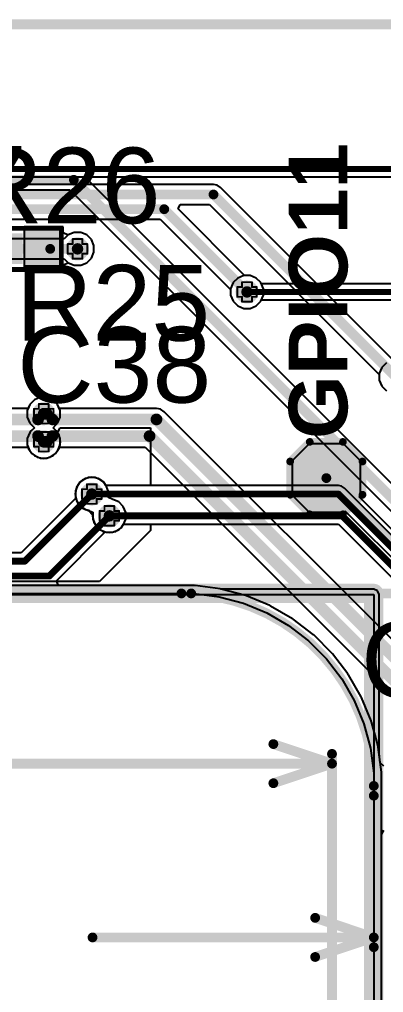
# Model space of a CAD drawing. Header units: inches. Extents: x -1 to 13, y -1.6 to 0.5.
# Drawn here: x 1.848 to 2.221, y -0.566 to 0.429 of the extents above; entities that cross this region are included whole.
import ezdxf

# ---------------------------------------------------------------- set-up
doc = ezdxf.new("R2010")
doc.units = ezdxf.units.IN
doc.header["$MEASUREMENT"] = 0
for name, color, linetype in [('Board_outline', 216, 'Continuous'), ('Bottom Layer', 5, 'Continuous'), ('Bottom Overlay', 54, 'Continuous'), ('Bottom Paste', 16, 'Continuous'), ('Bottom Solder', 6, 'Continuous'), ('Dimensions', 6, 'Continuous'), ('Drill Drawing', 1, 'Continuous'), ('Multi-Layer', 9, 'Continuous'), ('Top Glue Points', 56, 'Continuous'), ('Top Layer', 1, 'Continuous'), ('Top Overlay', 2, 'Continuous'), ('Top Paste', 8, 'Continuous'), ('Top Solder', 216, 'Continuous'), ('Via Holes', 16, 'Continuous')]:
    doc.layers.add(name, color=color, linetype=linetype)
doc.styles.add('Arial', font='', dxfattribs={"height": 0.2})
doc.styles.add('Arial_Bold', font='', dxfattribs={"height": 0.2})
doc.styles.get('Arial').set_extended_font_data('Arial')
doc.styles.get('Arial_Bold').set_extended_font_data('Arial', bold=True)

# ---------------------------------------------------------------- blocks, each defined once
blk = doc.blocks.new('RES_0603_120')
at = {"layer": 'Top Layer'}
for points in [[(-0.015, 0.0175), (-0.015, -0.0175), (-0.045, -0.0175), (-0.045, 0.0175)], [(0.045, 0.0175), (0.045, -0.0175), (0.015, -0.0175), (0.015, 0.0175)]]:
    blk.add_hatch(color=1, dxfattribs=at).paths.add_polyline_path(points)
at = {"layer": 'Top Paste'}
for points in [[(-0.015, 0.0175), (-0.015, -0.0175), (-0.045, -0.0175), (-0.045, 0.0175)], [(0.045, 0.0175), (0.045, -0.0175), (0.015, -0.0175), (0.015, 0.0175)]]:
    blk.add_hatch(color=8, dxfattribs=at).paths.add_polyline_path(points)
at = {"layer": 'Top Solder'}
for points in [[(-0.011, 0.0215), (-0.011, -0.0215), (-0.049, -0.0215), (-0.049, 0.0215)], [(0.049, 0.0215), (0.049, -0.0215), (0.011, -0.0215), (0.011, 0.0215)]]:
    blk.add_hatch(color=216, dxfattribs=at).paths.add_polyline_path(points)
at = {"layer": 'Top Overlay', "const_width": 0.005}
for points in [[(0.048, 0.021), (-0.048, 0.021)], [(-0.048, 0.021), (-0.048, -0.021)], [(0.048, 0.021), (0.048, -0.021)], [(0.048, -0.021), (-0.048, -0.021)]]:
    blk.add_lwpolyline(points, dxfattribs=at)
at = {"layer": 'Top Overlay', "const_width": 0.0025}
for points in [[(-0.04925, 0.021, 1), (-0.04675, 0.021, 1)], [(-0.04925, 0.021, 1), (-0.04675, 0.021, 1)], [(0.04675, 0.021, 1), (0.04925, 0.021, 1)], [(0.04675, 0.021, 1), (0.04925, 0.021, 1)], [(-0.04925, -0.021, 1), (-0.04675, -0.021, 1)], [(-0.04925, -0.021, 1), (-0.04675, -0.021, 1)], [(0.04675, -0.021, 1), (0.04925, -0.021, 1)], [(0.04675, -0.021, 1), (0.04925, -0.021, 1)]]:
    blk.add_lwpolyline(points, format="xyb", close=True, dxfattribs=at)
blk = doc.blocks.new('TEST_POINT_B_131')
at = {"layer": 'Bottom Layer'}
blk.add_hatch(color=5, dxfattribs=at).paths.add_polyline_path([(0.015, 0.03), (-0.015, 0.03), (-0.03, 0.015), (-0.03, -0.015), (-0.015, -0.03), (0.015, -0.03), (0.03, -0.015), (0.03, 0.015)])
at = {"layer": 'Bottom Paste'}
blk.add_hatch(color=16, dxfattribs=at).paths.add_polyline_path([(0.015, 0.03), (-0.015, 0.03), (-0.03, 0.015), (-0.03, -0.015), (-0.015, -0.03), (0.015, -0.03), (0.03, -0.015), (0.03, 0.015)])
at = {"layer": 'Bottom Solder'}
blk.add_hatch(color=6, dxfattribs=at).paths.add_polyline_path([(0.017, 0.034), (-0.017, 0.034), (-0.034, 0.017), (-0.034, -0.017), (-0.017, -0.034), (0.017, -0.034), (0.034, -0.017), (0.034, 0.017)])
at = {"layer": 'Bottom Overlay', "const_width": 0.00787}
for points in [[(-0.017, 0.037), (-0.037, 0.017)], [(0.017, 0.037), (-0.017, 0.037)], [(0.037, 0.017), (0.017, 0.037)], [(-0.037, 0.017), (-0.037, -0.017)], [(0.037, 0.017), (0.037, -0.017)], [(-0.017, -0.037), (-0.037, -0.017)], [(0.037, -0.017), (0.017, -0.037)], [(0.017, -0.037), (-0.017, -0.037)]]:
    blk.add_lwpolyline(points, dxfattribs=at)
at = {"layer": 'Bottom Overlay', "const_width": 0.00394}
for points in [[(-0.01897, 0.037, 1), (-0.01503, 0.037, 1)], [(-0.01897, 0.037, 1), (-0.01503, 0.037, 1)], [(0.01503, 0.037, 1), (0.01897, 0.037, 1)], [(0.01503, 0.037, 1), (0.01897, 0.037, 1)], [(-0.03897, 0.017, 1), (-0.03503, 0.017, 1)], [(-0.03897, 0.017, 1), (-0.03503, 0.017, 1)], [(0.03503, 0.017, 1), (0.03897, 0.017, 1)], [(0.03503, 0.017, 1), (0.03897, 0.017, 1)], [(-0.03897, -0.017, 1), (-0.03503, -0.017, 1)], [(-0.03897, -0.017, 1), (-0.03503, -0.017, 1)], [(0.03503, -0.017, 1), (0.03897, -0.017, 1)], [(0.03503, -0.017, 1), (0.03897, -0.017, 1)], [(-0.01897, -0.037, 1), (-0.01503, -0.037, 1)], [(-0.01897, -0.037, 1), (-0.01503, -0.037, 1)], [(0.01503, -0.037, 1), (0.01897, -0.037, 1)], [(0.01503, -0.037, 1), (0.01897, -0.037, 1)]]:
    blk.add_lwpolyline(points, format="xyb", close=True, dxfattribs=at)

msp = doc.modelspace()

# ---------------------------------------------------------------- hatches: boundary and pattern name
at = {"layer": 'Bottom Layer'}
h = msp.add_hatch(color=5, dxfattribs=at)
edge = h.paths.add_edge_path()
edge.add_arc((1.9074, 0.1944), 0.01181, 0, 360)
h = msp.add_hatch(color=5, dxfattribs=at)
edge = h.paths.add_edge_path()
edge.add_arc((2.08081, 0.15034), 0.01181, 0, 360)
h = msp.add_hatch(color=5, dxfattribs=at)
edge = h.paths.add_edge_path()
edge.add_arc((1.8728, 0.02581), 0.01181, 0, 360)
h = msp.add_hatch(color=5, dxfattribs=at)
edge = h.paths.add_edge_path()
edge.add_arc((1.8728, -0.00281), 0.01181, 0, 360)
h = msp.add_hatch(color=5, dxfattribs=at)
edge = h.paths.add_edge_path()
edge.add_arc((1.92204, -0.05632), 0.01181, 0, 360)
h = msp.add_hatch(color=5, dxfattribs=at)
edge = h.paths.add_edge_path()
edge.add_arc((1.94, -0.07861), 0.01181, 0, 360)
at = {"layer": 'Top Glue Points'}
msp.add_hatch(color=56, dxfattribs=at).paths.add_polyline_path([(1.83547, 0.21028), (1.83547, 0.17878), (1.85121, 0.17878), (1.85121, 0.21028)])
at = {"layer": 'Top Layer'}
h = msp.add_hatch(color=1, dxfattribs=at)
edge = h.paths.add_edge_path()
edge.add_arc((1.9074, 0.1944), 0.01181, 0, 360)
h = msp.add_hatch(color=1, dxfattribs=at)
edge = h.paths.add_edge_path()
edge.add_arc((2.08081, 0.15034), 0.01181, 0, 360)
h = msp.add_hatch(color=1, dxfattribs=at)
edge = h.paths.add_edge_path()
edge.add_arc((1.8728, 0.02581), 0.01181, 0, 360)
h = msp.add_hatch(color=1, dxfattribs=at)
edge = h.paths.add_edge_path()
edge.add_arc((1.8728, -0.00281), 0.01181, 0, 360)
h = msp.add_hatch(color=1, dxfattribs=at)
edge = h.paths.add_edge_path()
edge.add_arc((1.92204, -0.05632), 0.01181, 0, 360)
h = msp.add_hatch(color=1, dxfattribs=at)
edge = h.paths.add_edge_path()
edge.add_arc((1.94, -0.07861), 0.01181, 0, 360)
at = {"layer": 'Via Holes'}
h = msp.add_hatch(color=7, dxfattribs=at)
edge = h.paths.add_edge_path()
edge.add_arc((1.9074, 0.1944), 0.00591, 0, 360)
h = msp.add_hatch(color=7, dxfattribs=at)
edge = h.paths.add_edge_path()
edge.add_arc((2.08081, 0.15034), 0.00591, 0, 360)
h = msp.add_hatch(color=7, dxfattribs=at)
edge = h.paths.add_edge_path()
edge.add_arc((1.8728, 0.02581), 0.00591, 0, 360)
h = msp.add_hatch(color=7, dxfattribs=at)
edge = h.paths.add_edge_path()
edge.add_arc((1.8728, -0.00281), 0.00591, 0, 360)
h = msp.add_hatch(color=7, dxfattribs=at)
edge = h.paths.add_edge_path()
edge.add_arc((1.92204, -0.05632), 0.00591, 0, 360)
h = msp.add_hatch(color=7, dxfattribs=at)
edge = h.paths.add_edge_path()
edge.add_arc((1.94, -0.07861), 0.00591, 0, 360)

# ---------------------------------------------------------------- linework, layer by layer
at = {"layer": 'Board_outline'}
for points, const_width in [([(-0.65035, 0.27604), (2.89296, 0.27604)], 0.006), ([(1.50189, -0.15793), (2.01371, -0.15793)], 0.01), ([(2.21056, -0.86689), (2.21056, -0.35478)], 0.01)]:
    msp.add_lwpolyline(points, dxfattribs=dict(at, const_width=const_width))
at = {"layer": 'Board_outline', "const_width": 0.005}
for points in [[(2.01121, -0.15793, 1), (2.01621, -0.15793, 1)], [(2.01121, -0.15793, 1), (2.01621, -0.15793, 1)], [(2.20806, -0.35478, 1), (2.21306, -0.35478, 1)], [(2.20806, -0.35478, 1), (2.21306, -0.35478, 1)]]:
    msp.add_lwpolyline(points, format="xyb", close=True, dxfattribs=at)
at = {"layer": 'Board_outline', "const_width": 0.01}
msp.add_lwpolyline([(2.01371, -0.15793, -0.414214), (2.21056, -0.35478)], format="xyb", dxfattribs=at)
at = {"layer": 'Bottom Layer'}
for p, q in [((0.56665, 0.26801), (2.89296, 0.26801)), ((2.04652, 0.2602), (1.11091, 0.2602)), ((2.05042, 0.25942), (2.04652, 0.2602)), ((2.05373, 0.25721), (2.05042, 0.25942)), ((2.23061, 0.08033), (2.05373, 0.25721)), ((2.01039, 0.23518), (2.0123, 0.2398)), ((2.0123, 0.2398), (2.0423, 0.2398)), ((2.0423, 0.2398), (2.21619, 0.06591)), ((2.07842, 0.16715), (2.01039, 0.23518)), ((1.49361, 0.2248), (1.99193, 0.2248)), ((1.99193, 0.2248), (2.064, 0.15274)), ((1.90406, 0.21121), (1.89788, 0.20865)), ((1.91075, 0.21121), (1.90406, 0.21121)), ((1.91693, 0.20865), (1.91075, 0.21121)), ((1.89382, 0.20459), (1.7144, 0.20459)), ((1.89788, 0.20865), (1.89382, 0.20459)), ((1.92165, 0.20392), (1.91693, 0.20865)), ((1.92421, 0.19774), (1.92165, 0.20392)), ((1.92165, 0.18487), (1.92421, 0.19105)), ((1.92421, 0.19105), (1.92421, 0.19774)), ((1.71862, 0.1842), (1.89382, 0.1842)), ((1.89382, 0.1842), (1.89788, 0.18014)), ((1.89788, 0.18014), (1.90406, 0.17759)), ((1.91075, 0.17759), (1.91693, 0.18014)), ((1.91693, 0.18014), (1.92165, 0.18487)), ((1.90406, 0.17759), (1.91075, 0.17759)), ((2.08415, 0.16715), (2.07842, 0.16715)), ((2.09033, 0.1646), (2.08415, 0.16715)), ((2.09506, 0.15987), (2.09033, 0.1646)), ((2.09762, 0.15369), (2.09506, 0.15987)), ((2.064, 0.15274), (2.064, 0.147)), ((2.09762, 0.147), (2.09762, 0.15369)), ((2.064, 0.147), (2.06656, 0.14082)), ((2.06656, 0.14082), (2.07129, 0.13609)), ((2.09033, 0.13609), (2.09506, 0.14082)), ((2.09506, 0.14082), (2.09762, 0.147)), ((2.07129, 0.13609), (2.07747, 0.13353)), ((2.07747, 0.13353), (2.08415, 0.13353)), ((2.08415, 0.13353), (2.09033, 0.13609)), ((2.21619, 0.06591), (2.21619, 0.06018)), ((2.21619, 0.06018), (2.21875, 0.054)), ((2.21875, 0.054), (2.22348, 0.04927)), ((1.86328, 0.04006), (1.85855, 0.03533)), ((1.86946, 0.04262), (1.86328, 0.04006)), ((1.87614, 0.04262), (1.86946, 0.04262)), ((1.88232, 0.04006), (1.87614, 0.04262)), ((1.88705, 0.03533), (1.88232, 0.04006)), ((1.85855, 0.03533), (1.85599, 0.02915)), ((1.88876, 0.03122), (1.88705, 0.03533)), ((1.98816, 0.03122), (1.88876, 0.03122)), ((1.99246, 0.03036), (1.98816, 0.03122)), ((1.98816, 0.03122), (1.98816, 0.03122)), ((1.9961, 0.02793), (1.99246, 0.03036)), ((1.85599, 0.02915), (1.85599, 0.02247)), ((1.85599, 0.02247), (1.85855, 0.01629)), ((2.33381, -0.30978), (1.9961, 0.02793)), ((1.85855, 0.01629), (1.86007, 0.01477)), ((1.86007, 0.01477), (1.86322, 0.0115)), ((1.86322, 0.0115), (1.86007, 0.00823)), ((1.85855, 0.00671), (1.85599, 0.00053)), ((1.85599, 0.00053), (1.85599, -0.00615)), ((1.86007, 0.00823), (1.85855, 0.00671)), ((1.85599, -0.00615), (1.85855, -0.01233)), ((1.88705, -0.01233), (1.88876, -0.00822)), ((1.88876, -0.00822), (1.97648, -0.00822)), ((1.97648, -0.00822), (2.31419, -0.34593)), ((2.14452, -0.005), (2.12702, -0.0225)), ((2.17952, -0.005), (2.14452, -0.005)), ((2.19702, -0.0225), (2.17952, -0.005)), ((1.85855, -0.01233), (1.86328, -0.01706)), ((1.86328, -0.01706), (1.86946, -0.01962)), ((1.86946, -0.01962), (1.87614, -0.01962)), ((1.87614, -0.01962), (1.88232, -0.01706)), ((1.88232, -0.01706), (1.88705, -0.01233)), ((2.12702, -0.0225), (2.12702, -0.0575)), ((2.19702, -0.0575), (2.19702, -0.0225)), ((1.91869, -0.03951), (1.91251, -0.04207)), ((1.92538, -0.03951), (1.91869, -0.03951)), ((1.93156, -0.04207), (1.92538, -0.03951)), ((1.90779, -0.0468), (1.90523, -0.05298)), ((1.91251, -0.04207), (1.90779, -0.0468)), ((1.93629, -0.0468), (1.93156, -0.04207)), ((1.93885, -0.05298), (1.93629, -0.0468)), ((1.90523, -0.05298), (1.90523, -0.05967)), ((1.90523, -0.05967), (1.90558, -0.06052)), ((1.93885, -0.05967), (1.93885, -0.05298)), ((1.93902, -0.05993), (1.93885, -0.05967)), ((2.12702, -0.0575), (2.14452, -0.075)), ((2.19548, -0.05904), (2.19702, -0.0575)), ((2.30825, -0.1718), (2.19548, -0.05904)), ((1.90558, -0.06052), (1.84977, -0.11633)), ((1.94337, -0.06181), (1.93902, -0.05993)), ((1.94952, -0.06436), (1.94337, -0.06181)), ((1.95425, -0.06908), (1.94952, -0.06436)), ((1.95681, -0.07526), (1.95425, -0.06908)), ((1.95681, -0.08195), (1.95681, -0.07526)), ((2.14452, -0.075), (2.17952, -0.075)), ((2.17952, -0.075), (2.18106, -0.07346)), ((2.18106, -0.07346), (2.29681, -0.18921)), ((1.94952, -0.09286), (1.95425, -0.08813)), ((1.95425, -0.08813), (1.95681, -0.08195)), ((1.88597, -0.1449), (1.9358, -0.09506)), ((1.9358, -0.09506), (1.93666, -0.09542)), ((1.93666, -0.09542), (1.94334, -0.09542)), ((1.94334, -0.09542), (1.94952, -0.09286)), ((1.84977, -0.11633), (1.71695, -0.11633)), ((1.88792, -0.1499), (1.88597, -0.1449)), ((2.02661, -0.1499), (1.88792, -0.1499)), ((2.02713, -0.15), (2.02661, -0.1499)), ((2.02766, -0.14997), (2.02713, -0.15)), ((2.05324, -0.15333), (2.02766, -0.14997)), ((2.05374, -0.1535), (2.05324, -0.15333)), ((2.05427, -0.15354), (2.05374, -0.1535)), ((2.07919, -0.16022), (2.05427, -0.15354)), ((2.07967, -0.16045), (2.07919, -0.16022)), ((2.08019, -0.16056), (2.07967, -0.16045)), ((2.10403, -0.17043), (2.08019, -0.16056)), ((2.10447, -0.17072), (2.10403, -0.17043)), ((2.10497, -0.17089), (2.10447, -0.17072)), ((2.12732, -0.1838), (2.10497, -0.17089)), ((2.12772, -0.18415), (2.12732, -0.1838)), ((2.12819, -0.18438), (2.12772, -0.18415)), ((2.14866, -0.20009), (2.12819, -0.18438)), ((2.14901, -0.20049), (2.14866, -0.20009)), ((2.14945, -0.20078), (2.14901, -0.20049)), ((2.1677, -0.21903), (2.14945, -0.20078)), ((2.16799, -0.21947), (2.1677, -0.21903)), ((2.16839, -0.21982), (2.16799, -0.21947)), ((2.1841, -0.24029), (2.16839, -0.21982)), ((2.18434, -0.24076), (2.1841, -0.24029)), ((2.18468, -0.24116), (2.18434, -0.24076)), ((2.19759, -0.26351), (2.18468, -0.24116)), ((2.19776, -0.26401), (2.19759, -0.26351)), ((2.19805, -0.26445), (2.19776, -0.26401)), ((2.20793, -0.28829), (2.19805, -0.26445)), ((2.20803, -0.28881), (2.20793, -0.28829)), ((2.20826, -0.28929), (2.20803, -0.28881)), ((2.21494, -0.31421), (2.20826, -0.28929)), ((2.21498, -0.31474), (2.21494, -0.31421)), ((2.21515, -0.31524), (2.21498, -0.31474)), ((2.21852, -0.34083), (2.21515, -0.31524)), ((2.21848, -0.34135), (2.21852, -0.34083)), ((2.21858, -0.34187), (2.21848, -0.34135)), ((2.21858, -0.35478), (2.21858, -0.34187)), ((2.21858, -0.86689), (2.21858, -0.35478))]:
    msp.add_line(p, q, dxfattribs=at)
for points, const_width in [([(1.11091, 0.25), (2.04652, 0.25)], 0.01), ([(2.04652, 0.25), (2.233, 0.06352)], 0.01), ([(1.13541, 0.235), (1.99615, 0.235)], 0.01), ([(1.99615, 0.235), (2.08081, 0.15034)], 0.01), ([(1.7144, 0.1944), (1.9074, 0.1944)], 0.01), ([(1.8728, 0.02581), (1.87595, 0.02581)], 0.012), ([(1.87595, 0.02581), (1.88176, 0.02)], 0.012), ([(1.88176, 0.02), (1.98816, 0.02)], 0.012), ([(1.98816, 0.02), (2.32916, -0.321)], 0.012), ([(1.8728, -0.00281), (1.87595, -0.00281)], 0.012), ([(1.87595, -0.00281), (1.88176, 0.003)], 0.012), ([(1.88176, 0.003), (1.98112, 0.003)], 0.012), ([(1.98112, 0.003), (2.32212, -0.338)], 0.012), ([(2.16202, -0.04), (2.30402, -0.182)], 0.01), ([(1.85336, -0.125), (1.92204, -0.05632)], 0.007), ([(1.87846, -0.14015), (1.94, -0.07861)], 0.007), ([(1.2462, -0.125), (1.85336, -0.125)], 0.007), ([(1.27752, -0.14015), (1.87846, -0.14015)], 0.007)]:
    msp.add_lwpolyline(points, dxfattribs=dict(at, const_width=const_width))
for points, const_width in [([(2.04402, 0.25, 1), (2.04902, 0.25, 1)], 0.005), ([(2.04402, 0.25, 1), (2.04902, 0.25, 1)], 0.005), ([(1.99365, 0.235, 1), (1.99865, 0.235, 1)], 0.005), ([(1.99365, 0.235, 1), (1.99865, 0.235, 1)], 0.005), ([(1.9049, 0.1944, 1), (1.9099, 0.1944, 1)], 0.005), ([(2.07831, 0.15034, 1), (2.08331, 0.15034, 1)], 0.005), ([(1.8698, 0.02581, 1), (1.8758, 0.02581, 1)], 0.006), ([(1.87295, 0.02581, 1), (1.87895, 0.02581, 1)], 0.006), ([(1.87295, 0.02581, 1), (1.87895, 0.02581, 1)], 0.006), ([(1.87876, 0.02, 1), (1.88476, 0.02, 1)], 0.006), ([(1.87876, 0.02, 1), (1.88476, 0.02, 1)], 0.006), ([(1.98516, 0.02, 1), (1.99116, 0.02, 1)], 0.006), ([(1.98516, 0.02, 1), (1.99116, 0.02, 1)], 0.006), ([(1.8698, -0.00281, 1), (1.8758, -0.00281, 1)], 0.006), ([(1.87295, -0.00281, 1), (1.87895, -0.00281, 1)], 0.006), ([(1.87295, -0.00281, 1), (1.87895, -0.00281, 1)], 0.006), ([(1.87876, 0.003, 1), (1.88476, 0.003, 1)], 0.006), ([(1.87876, 0.003, 1), (1.88476, 0.003, 1)], 0.006), ([(1.97812, 0.003, 1), (1.98412, 0.003, 1)], 0.006), ([(1.97812, 0.003, 1), (1.98412, 0.003, 1)], 0.006), ([(2.15952, -0.04, 1), (2.16452, -0.04, 1)], 0.005), ([(1.92029, -0.05632, 1), (1.92379, -0.05632, 1)], 0.0035), ([(1.93825, -0.07861, 1), (1.94175, -0.07861, 1)], 0.0035), ([(1.85161, -0.125, 1), (1.85511, -0.125, 1)], 0.0035), ([(1.85161, -0.125, 1), (1.85511, -0.125, 1)], 0.0035), ([(1.87671, -0.14015, 1), (1.88021, -0.14015, 1)], 0.0035), ([(1.87671, -0.14015, 1), (1.88021, -0.14015, 1)], 0.0035)]:
    msp.add_lwpolyline(points, format="xyb", close=True, dxfattribs=dict(at, const_width=const_width))
at = {"layer": 'Dimensions'}
for points, const_width in [([(1.39122, 0.424), (2.9496, 0.424)], 0.01), ([(1.30504, -0.15793), (2.21056, -0.15793)], 0.01969), ([(2.21056, -1.06255), (2.21056, -0.15903)], 0.01969), ([(1.51189, -0.15793), (2.42, -0.15793)], 0.01), ([(2.02371, -0.15793), (2.33959, -0.15793)], 0.01), ([(2.1078, -0.312), (2.1678, -0.332)], 0.01), ([(2.1678, -0.68761), (2.1678, -0.322)], 0.01), ([(1.80775, -0.332), (2.1678, -0.332)], 0.01), ([(2.1078, -0.352), (2.1678, -0.332)], 0.01), ([(2.21056, -0.5197), (2.21056, -0.36478)], 0.01), ([(2.15056, -0.4897), (2.21056, -0.5097)], 0.01), ([(1.92275, -0.5097), (2.21056, -0.5097)], 0.01), ([(2.15056, -0.5297), (2.21056, -0.5097)], 0.01)]:
    msp.add_lwpolyline(points, dxfattribs=dict(at, const_width=const_width))
for points, const_width in [([(2.20563, -0.15793, 1), (2.21548, -0.15793, 1)], 0.00984), ([(2.20563, -0.15903, 1), (2.21548, -0.15903, 1)], 0.00984), ([(2.02121, -0.15793, 1), (2.02621, -0.15793, 1)], 0.005), ([(2.1053, -0.312, 1), (2.1103, -0.312, 1)], 0.005), ([(2.1653, -0.322, 1), (2.1703, -0.322, 1)], 0.005), ([(2.1653, -0.332, 1), (2.1703, -0.332, 1)], 0.005), ([(2.1653, -0.332, 1), (2.1703, -0.332, 1)], 0.005), ([(2.1653, -0.332, 1), (2.1703, -0.332, 1)], 0.005), ([(2.1053, -0.352, 1), (2.1103, -0.352, 1)], 0.005), ([(2.20806, -0.36478, 1), (2.21306, -0.36478, 1)], 0.005), ([(2.14806, -0.4897, 1), (2.15306, -0.4897, 1)], 0.005), ([(1.92025, -0.5097, 1), (1.92525, -0.5097, 1)], 0.005), ([(2.20806, -0.5097, 1), (2.21306, -0.5097, 1)], 0.005), ([(2.20806, -0.5097, 1), (2.21306, -0.5097, 1)], 0.005), ([(2.20806, -0.5097, 1), (2.21306, -0.5097, 1)], 0.005), ([(2.20806, -0.5197, 1), (2.21306, -0.5197, 1)], 0.005), ([(2.14806, -0.5297, 1), (2.15306, -0.5297, 1)], 0.005)]:
    msp.add_lwpolyline(points, format="xyb", close=True, dxfattribs=dict(at, const_width=const_width))
at = {"layer": 'Drill Drawing', "const_width": 0.002}
for points in [[(1.8974, 0.1894), (1.8974, 0.1994)], [(1.8974, 0.1994), (1.9024, 0.1994)], [(1.9024, 0.1994), (1.9024, 0.2044)], [(1.9024, 0.2044), (1.9124, 0.2044)], [(1.9124, 0.1994), (1.9124, 0.2044)], [(1.9124, 0.1994), (1.9174, 0.1994)], [(1.9174, 0.1894), (1.9174, 0.1994)], [(1.8974, 0.1894), (1.9024, 0.1894)], [(1.9024, 0.1844), (1.9024, 0.1894)], [(1.9124, 0.1894), (1.9174, 0.1894)], [(1.9124, 0.1844), (1.9124, 0.1894)], [(1.9024, 0.1844), (1.9124, 0.1844)], [(2.07581, 0.15534), (2.07581, 0.16034)], [(2.07581, 0.16034), (2.08581, 0.16034)], [(2.08581, 0.15534), (2.08581, 0.16034)], [(2.07081, 0.14534), (2.07081, 0.15534)], [(2.07081, 0.15534), (2.07581, 0.15534)], [(2.08581, 0.15534), (2.09081, 0.15534)], [(2.09081, 0.14534), (2.09081, 0.15534)], [(2.07081, 0.14534), (2.07581, 0.14534)], [(2.07581, 0.14034), (2.07581, 0.14534)], [(2.07581, 0.14034), (2.08581, 0.14034)], [(2.08581, 0.14534), (2.09081, 0.14534)], [(2.08581, 0.14034), (2.08581, 0.14534)], [(1.8628, 0.02081), (1.8628, 0.03081)], [(1.8628, 0.03081), (1.8678, 0.03081)], [(1.8678, 0.03081), (1.8678, 0.03581)], [(1.8678, 0.03581), (1.8778, 0.03581)], [(1.8778, 0.03081), (1.8778, 0.03581)], [(1.8778, 0.03081), (1.8828, 0.03081)], [(1.8828, 0.02081), (1.8828, 0.03081)], [(1.8628, 0.02081), (1.8678, 0.02081)], [(1.8678, 0.01581), (1.8678, 0.02081)], [(1.8778, 0.02081), (1.8828, 0.02081)], [(1.8778, 0.01581), (1.8778, 0.02081)], [(1.8678, 0.01581), (1.8778, 0.01581)], [(1.8628, -0.00781), (1.8628, 0.00219)], [(1.8628, 0.00219), (1.8678, 0.00219)], [(1.8678, 0.00219), (1.8678, 0.00719)], [(1.8678, 0.00719), (1.8778, 0.00719)], [(1.8778, 0.00219), (1.8778, 0.00719)], [(1.8778, 0.00219), (1.8828, 0.00219)], [(1.8828, -0.00781), (1.8828, 0.00219)], [(1.8628, -0.00781), (1.8678, -0.00781)], [(1.8678, -0.01281), (1.8678, -0.00781)], [(1.8778, -0.00781), (1.8828, -0.00781)], [(1.8778, -0.01281), (1.8778, -0.00781)], [(1.8678, -0.01281), (1.8778, -0.01281)], [(1.91704, -0.05132), (1.91704, -0.04632)], [(1.91704, -0.04632), (1.92704, -0.04632)], [(1.92704, -0.05132), (1.92704, -0.04632)], [(1.91204, -0.06132), (1.91204, -0.05132)], [(1.91204, -0.05132), (1.91704, -0.05132)], [(1.92704, -0.05132), (1.93204, -0.05132)], [(1.93204, -0.06132), (1.93204, -0.05132)], [(1.91204, -0.06132), (1.91704, -0.06132)], [(1.91704, -0.06632), (1.91704, -0.06132)], [(1.91704, -0.06632), (1.92704, -0.06632)], [(1.92704, -0.06132), (1.93204, -0.06132)], [(1.92704, -0.06632), (1.92704, -0.06132)], [(1.935, -0.07361), (1.935, -0.06861)], [(1.935, -0.06861), (1.945, -0.06861)], [(1.945, -0.07361), (1.945, -0.06861)], [(1.93, -0.08361), (1.93, -0.07361)], [(1.93, -0.07361), (1.935, -0.07361)], [(1.945, -0.07361), (1.95, -0.07361)], [(1.95, -0.08361), (1.95, -0.07361)], [(1.93, -0.08361), (1.935, -0.08361)], [(1.935, -0.08861), (1.935, -0.08361)], [(1.935, -0.08861), (1.945, -0.08861)], [(1.945, -0.08361), (1.95, -0.08361)], [(1.945, -0.08861), (1.945, -0.08361)]]:
    msp.add_lwpolyline(points, dxfattribs=at)
at = {"layer": 'Drill Drawing', "const_width": 0.001}
for points in [[(1.8969, 0.1994, 1), (1.8979, 0.1994, 1)], [(1.8969, 0.1994, 1), (1.8979, 0.1994, 1)], [(1.9019, 0.2044, 1), (1.9029, 0.2044, 1)], [(1.9019, 0.2044, 1), (1.9029, 0.2044, 1)], [(1.9019, 0.1994, 1), (1.9029, 0.1994, 1)], [(1.9019, 0.1994, 1), (1.9029, 0.1994, 1)], [(1.9119, 0.2044, 1), (1.9129, 0.2044, 1)], [(1.9119, 0.2044, 1), (1.9129, 0.2044, 1)], [(1.9119, 0.1994, 1), (1.9129, 0.1994, 1)], [(1.9119, 0.1994, 1), (1.9129, 0.1994, 1)], [(1.9169, 0.1994, 1), (1.9179, 0.1994, 1)], [(1.9169, 0.1994, 1), (1.9179, 0.1994, 1)], [(1.8969, 0.1894, 1), (1.8979, 0.1894, 1)], [(1.8969, 0.1894, 1), (1.8979, 0.1894, 1)], [(1.9019, 0.1894, 1), (1.9029, 0.1894, 1)], [(1.9019, 0.1894, 1), (1.9029, 0.1894, 1)], [(1.9119, 0.1894, 1), (1.9129, 0.1894, 1)], [(1.9119, 0.1894, 1), (1.9129, 0.1894, 1)], [(1.9169, 0.1894, 1), (1.9179, 0.1894, 1)], [(1.9169, 0.1894, 1), (1.9179, 0.1894, 1)], [(1.9019, 0.1844, 1), (1.9029, 0.1844, 1)], [(1.9019, 0.1844, 1), (1.9029, 0.1844, 1)], [(1.9119, 0.1844, 1), (1.9129, 0.1844, 1)], [(1.9119, 0.1844, 1), (1.9129, 0.1844, 1)], [(2.07531, 0.16034, 1), (2.07631, 0.16034, 1)], [(2.07531, 0.16034, 1), (2.07631, 0.16034, 1)], [(2.08531, 0.16034, 1), (2.08631, 0.16034, 1)], [(2.08531, 0.16034, 1), (2.08631, 0.16034, 1)], [(2.07031, 0.15534, 1), (2.07131, 0.15534, 1)], [(2.07031, 0.15534, 1), (2.07131, 0.15534, 1)], [(2.07531, 0.15534, 1), (2.07631, 0.15534, 1)], [(2.07531, 0.15534, 1), (2.07631, 0.15534, 1)], [(2.08531, 0.15534, 1), (2.08631, 0.15534, 1)], [(2.08531, 0.15534, 1), (2.08631, 0.15534, 1)], [(2.09031, 0.15534, 1), (2.09131, 0.15534, 1)], [(2.09031, 0.15534, 1), (2.09131, 0.15534, 1)], [(2.07031, 0.14534, 1), (2.07131, 0.14534, 1)], [(2.07031, 0.14534, 1), (2.07131, 0.14534, 1)], [(2.07531, 0.14534, 1), (2.07631, 0.14534, 1)], [(2.07531, 0.14534, 1), (2.07631, 0.14534, 1)], [(2.07531, 0.14034, 1), (2.07631, 0.14034, 1)], [(2.07531, 0.14034, 1), (2.07631, 0.14034, 1)], [(2.08531, 0.14534, 1), (2.08631, 0.14534, 1)], [(2.08531, 0.14534, 1), (2.08631, 0.14534, 1)], [(2.08531, 0.14034, 1), (2.08631, 0.14034, 1)], [(2.08531, 0.14034, 1), (2.08631, 0.14034, 1)], [(2.09031, 0.14534, 1), (2.09131, 0.14534, 1)], [(2.09031, 0.14534, 1), (2.09131, 0.14534, 1)], [(1.8623, 0.03081, 1), (1.8633, 0.03081, 1)], [(1.8623, 0.03081, 1), (1.8633, 0.03081, 1)], [(1.8673, 0.03581, 1), (1.8683, 0.03581, 1)], [(1.8673, 0.03581, 1), (1.8683, 0.03581, 1)], [(1.8673, 0.03081, 1), (1.8683, 0.03081, 1)], [(1.8673, 0.03081, 1), (1.8683, 0.03081, 1)], [(1.8773, 0.03581, 1), (1.8783, 0.03581, 1)], [(1.8773, 0.03581, 1), (1.8783, 0.03581, 1)], [(1.8773, 0.03081, 1), (1.8783, 0.03081, 1)], [(1.8773, 0.03081, 1), (1.8783, 0.03081, 1)], [(1.8823, 0.03081, 1), (1.8833, 0.03081, 1)], [(1.8823, 0.03081, 1), (1.8833, 0.03081, 1)], [(1.8623, 0.02081, 1), (1.8633, 0.02081, 1)], [(1.8623, 0.02081, 1), (1.8633, 0.02081, 1)], [(1.8673, 0.02081, 1), (1.8683, 0.02081, 1)], [(1.8673, 0.02081, 1), (1.8683, 0.02081, 1)], [(1.8773, 0.02081, 1), (1.8783, 0.02081, 1)], [(1.8773, 0.02081, 1), (1.8783, 0.02081, 1)], [(1.8823, 0.02081, 1), (1.8833, 0.02081, 1)], [(1.8823, 0.02081, 1), (1.8833, 0.02081, 1)], [(1.8673, 0.01581, 1), (1.8683, 0.01581, 1)], [(1.8673, 0.01581, 1), (1.8683, 0.01581, 1)], [(1.8773, 0.01581, 1), (1.8783, 0.01581, 1)], [(1.8773, 0.01581, 1), (1.8783, 0.01581, 1)], [(1.8623, 0.00219, 1), (1.8633, 0.00219, 1)], [(1.8623, 0.00219, 1), (1.8633, 0.00219, 1)], [(1.8673, 0.00719, 1), (1.8683, 0.00719, 1)], [(1.8673, 0.00719, 1), (1.8683, 0.00719, 1)], [(1.8673, 0.00219, 1), (1.8683, 0.00219, 1)], [(1.8673, 0.00219, 1), (1.8683, 0.00219, 1)], [(1.8773, 0.00719, 1), (1.8783, 0.00719, 1)], [(1.8773, 0.00719, 1), (1.8783, 0.00719, 1)], [(1.8773, 0.00219, 1), (1.8783, 0.00219, 1)], [(1.8773, 0.00219, 1), (1.8783, 0.00219, 1)], [(1.8823, 0.00219, 1), (1.8833, 0.00219, 1)], [(1.8823, 0.00219, 1), (1.8833, 0.00219, 1)], [(1.8623, -0.00781, 1), (1.8633, -0.00781, 1)], [(1.8623, -0.00781, 1), (1.8633, -0.00781, 1)], [(1.8673, -0.00781, 1), (1.8683, -0.00781, 1)], [(1.8673, -0.00781, 1), (1.8683, -0.00781, 1)], [(1.8773, -0.00781, 1), (1.8783, -0.00781, 1)], [(1.8773, -0.00781, 1), (1.8783, -0.00781, 1)], [(1.8823, -0.00781, 1), (1.8833, -0.00781, 1)], [(1.8823, -0.00781, 1), (1.8833, -0.00781, 1)], [(1.8673, -0.01281, 1), (1.8683, -0.01281, 1)], [(1.8673, -0.01281, 1), (1.8683, -0.01281, 1)], [(1.8773, -0.01281, 1), (1.8783, -0.01281, 1)], [(1.8773, -0.01281, 1), (1.8783, -0.01281, 1)], [(1.91654, -0.04632, 1), (1.91754, -0.04632, 1)], [(1.91654, -0.04632, 1), (1.91754, -0.04632, 1)], [(1.92654, -0.04632, 1), (1.92754, -0.04632, 1)], [(1.92654, -0.04632, 1), (1.92754, -0.04632, 1)], [(1.91154, -0.05132, 1), (1.91254, -0.05132, 1)], [(1.91154, -0.05132, 1), (1.91254, -0.05132, 1)], [(1.91654, -0.05132, 1), (1.91754, -0.05132, 1)], [(1.91654, -0.05132, 1), (1.91754, -0.05132, 1)], [(1.92654, -0.05132, 1), (1.92754, -0.05132, 1)], [(1.92654, -0.05132, 1), (1.92754, -0.05132, 1)], [(1.93154, -0.05132, 1), (1.93254, -0.05132, 1)], [(1.93154, -0.05132, 1), (1.93254, -0.05132, 1)], [(1.91154, -0.06132, 1), (1.91254, -0.06132, 1)], [(1.91154, -0.06132, 1), (1.91254, -0.06132, 1)], [(1.91654, -0.06132, 1), (1.91754, -0.06132, 1)], [(1.91654, -0.06132, 1), (1.91754, -0.06132, 1)], [(1.91654, -0.06632, 1), (1.91754, -0.06632, 1)], [(1.91654, -0.06632, 1), (1.91754, -0.06632, 1)], [(1.92654, -0.06132, 1), (1.92754, -0.06132, 1)], [(1.92654, -0.06132, 1), (1.92754, -0.06132, 1)], [(1.92654, -0.06632, 1), (1.92754, -0.06632, 1)], [(1.92654, -0.06632, 1), (1.92754, -0.06632, 1)], [(1.93154, -0.06132, 1), (1.93254, -0.06132, 1)], [(1.93154, -0.06132, 1), (1.93254, -0.06132, 1)], [(1.9345, -0.06861, 1), (1.9355, -0.06861, 1)], [(1.9345, -0.06861, 1), (1.9355, -0.06861, 1)], [(1.9445, -0.06861, 1), (1.9455, -0.06861, 1)], [(1.9445, -0.06861, 1), (1.9455, -0.06861, 1)], [(1.9295, -0.07361, 1), (1.9305, -0.07361, 1)], [(1.9295, -0.07361, 1), (1.9305, -0.07361, 1)], [(1.9345, -0.07361, 1), (1.9355, -0.07361, 1)], [(1.9345, -0.07361, 1), (1.9355, -0.07361, 1)], [(1.9445, -0.07361, 1), (1.9455, -0.07361, 1)], [(1.9445, -0.07361, 1), (1.9455, -0.07361, 1)], [(1.9495, -0.07361, 1), (1.9505, -0.07361, 1)], [(1.9495, -0.07361, 1), (1.9505, -0.07361, 1)], [(1.9295, -0.08361, 1), (1.9305, -0.08361, 1)], [(1.9295, -0.08361, 1), (1.9305, -0.08361, 1)], [(1.9345, -0.08361, 1), (1.9355, -0.08361, 1)], [(1.9345, -0.08361, 1), (1.9355, -0.08361, 1)], [(1.9345, -0.08861, 1), (1.9355, -0.08861, 1)], [(1.9345, -0.08861, 1), (1.9355, -0.08861, 1)], [(1.9445, -0.08361, 1), (1.9455, -0.08361, 1)], [(1.9445, -0.08361, 1), (1.9455, -0.08361, 1)], [(1.9445, -0.08861, 1), (1.9455, -0.08861, 1)], [(1.9445, -0.08861, 1), (1.9455, -0.08861, 1)], [(1.9495, -0.08361, 1), (1.9505, -0.08361, 1)], [(1.9495, -0.08361, 1), (1.9505, -0.08361, 1)]]:
    msp.add_lwpolyline(points, format="xyb", close=True, dxfattribs=at)
at = {"layer": 'Multi-Layer'}
for p, q in [((1.50189, -0.15793), (2.01371, -0.15793)), ((2.01371, -0.15793), (2.02661, -0.15793)), ((2.02661, -0.15793), (2.05219, -0.16129)), ((2.05219, -0.16129), (2.07712, -0.16797)), ((2.07712, -0.16797), (2.10096, -0.17785)), ((2.10096, -0.17785), (2.1233, -0.19075)), ((2.1233, -0.19075), (2.14378, -0.20646)), ((2.14378, -0.20646), (2.16202, -0.2247)), ((2.16202, -0.2247), (2.17773, -0.24518)), ((2.17773, -0.24518), (2.19063, -0.26752)), ((2.19063, -0.26752), (2.20051, -0.29136)), ((2.20051, -0.29136), (2.20719, -0.31629)), ((2.20719, -0.31629), (2.21056, -0.34187)), ((2.21056, -0.34187), (2.21056, -0.35478)), ((2.21056, -0.35478), (2.21056, -0.35478)), ((2.21056, -0.35478), (2.21056, -0.86689))]:
    msp.add_line(p, q, dxfattribs=at)
at = {"layer": 'Top Layer'}
for p, q in [((1.91972, 0.26339), (1.92163, 0.26801)), ((2.46371, -0.28061), (1.91972, 0.26339)), ((1.92163, 0.26801), (2.44195, 0.26801)), ((1.0195, 0.2548), (1.89947, 0.2548)), ((1.89947, 0.2548), (2.4493, -0.29502)), ((1.8928, 0.21689), (1.8528, 0.21689)), ((1.8528, 0.21689), (1.8528, 0.17189)), ((1.8928, 0.21064), (1.8928, 0.21689)), ((1.8978, 0.20857), (1.8928, 0.21064)), ((1.90406, 0.21121), (1.89788, 0.20865)), ((1.91075, 0.21121), (1.90406, 0.21121)), ((1.91693, 0.20865), (1.91075, 0.21121)), ((1.89788, 0.20865), (1.8978, 0.20857)), ((1.92165, 0.20392), (1.91693, 0.20865)), ((1.92421, 0.19774), (1.92165, 0.20392)), ((1.92165, 0.18487), (1.92421, 0.19105)), ((1.92421, 0.19105), (1.92421, 0.19774)), ((1.8928, 0.17815), (1.8978, 0.18023)), ((1.8978, 0.18023), (1.89788, 0.18014)), ((1.89788, 0.18014), (1.90406, 0.17759)), ((1.91075, 0.17759), (1.91693, 0.18014)), ((1.91693, 0.18014), (1.92165, 0.18487)), ((1.8528, 0.17189), (1.8928, 0.17189)), ((1.8928, 0.17189), (1.8928, 0.17815)), ((1.90406, 0.17759), (1.91075, 0.17759)), ((2.06656, 0.15987), (2.064, 0.15369)), ((2.07129, 0.1646), (2.06656, 0.15987)), ((2.07747, 0.16715), (2.07129, 0.1646)), ((2.08415, 0.16715), (2.07747, 0.16715)), ((2.09033, 0.1646), (2.08415, 0.16715)), ((2.09506, 0.15987), (2.09033, 0.1646)), ((2.09563, 0.1585), (2.09506, 0.15987)), ((2.064, 0.15369), (2.064, 0.147)), ((2.58266, 0.1585), (2.09563, 0.1585)), ((2.064, 0.147), (2.06656, 0.14082)), ((2.06656, 0.14082), (2.07129, 0.13609)), ((2.09033, 0.13609), (2.09506, 0.14082)), ((2.09506, 0.14082), (2.09563, 0.14219)), ((2.09563, 0.14219), (2.57928, 0.14219)), ((2.07129, 0.13609), (2.07747, 0.13353)), ((2.07747, 0.13353), (2.08415, 0.13353)), ((2.08415, 0.13353), (2.09033, 0.13609)), ((2.21875, 0.07305), (2.21619, 0.06687)), ((2.22348, 0.07777), (2.21875, 0.07305)), ((2.21619, 0.06687), (2.21619, 0.06018)), ((2.21619, 0.06018), (2.21875, 0.054)), ((2.21875, 0.054), (2.22348, 0.04927)), ((1.86328, 0.04006), (1.85855, 0.03533)), ((1.86946, 0.04262), (1.86328, 0.04006)), ((1.87614, 0.04262), (1.86946, 0.04262)), ((1.88232, 0.04006), (1.87614, 0.04262)), ((1.88705, 0.03533), (1.88232, 0.04006)), ((1.85684, 0.03122), (1.7017, 0.03122)), ((1.85855, 0.03533), (1.85684, 0.03122)), ((1.88961, 0.02915), (1.88705, 0.03533)), ((1.88705, 0.01629), (1.88961, 0.02247)), ((1.88961, 0.02247), (1.88961, 0.02915)), ((1.88238, 0.0115), (1.88553, 0.01477)), ((1.88553, 0.00823), (1.88238, 0.0115)), ((1.88553, 0.01477), (1.88705, 0.01629)), ((1.88686, 0.0064), (1.88954, 0.0114)), ((1.88954, 0.0114), (1.98201, 0.0114)), ((1.98201, 0.0114), (1.98201, -0.04766)), ((1.88705, 0.00671), (1.88553, 0.00823)), ((1.88864, 0.00375), (1.88686, 0.0064)), ((1.88961, 0.00053), (1.88705, 0.00671)), ((1.88994, -0.00281), (1.88864, 0.00375)), ((1.88961, -0.00615), (1.88961, 0.00053)), ((1.69001, -0.00822), (1.85684, -0.00822)), ((1.69001, -0.00822), (1.85673, -0.00822)), ((1.85673, -0.00822), (1.85696, -0.00937)), ((1.85684, -0.00822), (1.85855, -0.01233)), ((1.85696, -0.00937), (1.86068, -0.01493)), ((1.88492, -0.01493), (1.88864, -0.00937)), ((1.88705, -0.01233), (1.88961, -0.00615)), ((1.88864, -0.00937), (1.88994, -0.00281)), ((1.85855, -0.01233), (1.86328, -0.01706)), ((1.86068, -0.01493), (1.86624, -0.01865)), ((1.86328, -0.01706), (1.86946, -0.01962)), ((1.86624, -0.01865), (1.8728, -0.01995)), ((1.86946, -0.01962), (1.87614, -0.01962)), ((1.8728, -0.01995), (1.87936, -0.01865)), ((1.87614, -0.01962), (1.88232, -0.01706)), ((1.87936, -0.01865), (1.88492, -0.01493)), ((1.88232, -0.01706), (1.88705, -0.01233)), ((1.91869, -0.03951), (1.91251, -0.04207)), ((1.92204, -0.03918), (1.91548, -0.04049)), ((1.92538, -0.03951), (1.91869, -0.03951)), ((1.9286, -0.04049), (1.92204, -0.03918)), ((1.93156, -0.04207), (1.92538, -0.03951)), ((1.90779, -0.0468), (1.90523, -0.05298)), ((1.90992, -0.0442), (1.9062, -0.04976)), ((1.91251, -0.04207), (1.90779, -0.0468)), ((1.91548, -0.04049), (1.90992, -0.0442)), ((1.93416, -0.0442), (1.9286, -0.04049)), ((1.93629, -0.0468), (1.93156, -0.04207)), ((1.93646, -0.04766), (1.93416, -0.0442)), ((1.93664, -0.04766), (1.93629, -0.0468)), ((1.98201, -0.04766), (1.93646, -0.04766)), ((2.1743, -0.04766), (1.93664, -0.04766)), ((2.17762, -0.04832), (2.1743, -0.04766)), ((2.18043, -0.0502), (2.17762, -0.04832)), ((1.9062, -0.04976), (1.9049, -0.05632)), ((1.9049, -0.05632), (1.9062, -0.06288)), ((1.90523, -0.05298), (1.90523, -0.05967)), ((1.90523, -0.05967), (1.90779, -0.06585)), ((2.43821, -0.30798), (2.18043, -0.0502)), ((1.9062, -0.06288), (1.90992, -0.06844)), ((1.90779, -0.06585), (1.91251, -0.07058)), ((1.90992, -0.06844), (1.91548, -0.07216)), ((1.91251, -0.07058), (1.91866, -0.07312)), ((1.91548, -0.07216), (1.91891, -0.07284)), ((1.91866, -0.07312), (1.92302, -0.075)), ((1.91891, -0.07284), (1.92298, -0.07799)), ((1.92298, -0.07799), (1.92286, -0.07861)), ((1.92286, -0.07861), (1.92416, -0.08517)), ((1.92302, -0.075), (1.92319, -0.07526)), ((1.92319, -0.07526), (1.92319, -0.08195)), ((1.92319, -0.08195), (1.92575, -0.08813)), ((1.92416, -0.08517), (1.92788, -0.09073)), ((1.92575, -0.08813), (1.93048, -0.09286)), ((1.94952, -0.09286), (1.95425, -0.08813)), ((1.95212, -0.09073), (1.95443, -0.08727)), ((1.95425, -0.08813), (1.95461, -0.08727)), ((1.95443, -0.08727), (1.98201, -0.08727)), ((1.95461, -0.08727), (2.17457, -0.08727)), ((1.98201, -0.08727), (1.98201, -0.09355)), ((2.17457, -0.08727), (2.41041, -0.32312)), ((1.92788, -0.09073), (1.93344, -0.09444)), ((1.98201, -0.09355), (1.92996, -0.1456)), ((1.93048, -0.09286), (1.93666, -0.09542)), ((1.93344, -0.09444), (1.94, -0.09575)), ((1.93666, -0.09542), (1.94334, -0.09542)), ((1.94, -0.09575), (1.94656, -0.09444)), ((1.94334, -0.09542), (1.94952, -0.09286)), ((1.94656, -0.09444), (1.95212, -0.09073)), ((1.92996, -0.1456), (1.42706, -0.1456)), ((1.30504, -0.15903), (2.21056, -0.15903)), ((2.02661, -0.1499), (1.48899, -0.1499)), ((2.02713, -0.15), (2.02661, -0.1499)), ((2.02766, -0.14997), (2.02713, -0.15)), ((2.05324, -0.15333), (2.02766, -0.14997)), ((2.05374, -0.1535), (2.05324, -0.15333)), ((2.05427, -0.15354), (2.05374, -0.1535)), ((2.05457, -0.15362), (2.05427, -0.15354)), ((2.21056, -0.15362), (2.05457, -0.15362)), ((2.21438, -0.1552), (2.21056, -0.15362)), ((2.21056, -0.15903), (2.21056, -1.06374)), ((2.21597, -0.15903), (2.21438, -0.1552)), ((2.21597, -0.32147), (2.21597, -0.15903)), ((2.21725, -0.33118), (2.21597, -0.32147)), ((2.22071, -0.33474), (2.21725, -0.33118)), ((2.21858, -0.40398), (2.22071, -0.39986)), ((2.21858, -0.86689), (2.21858, -0.40398))]:
    msp.add_line(p, q, dxfattribs=at)
for points, const_width in [([(-0.39175, 0.265), (1.90369, 0.265)], 0.01), ([(1.90369, 0.265), (2.4565, -0.28781)], 0.01), ([(1.87946, 0.19439), (1.87947, 0.1944)], 0.01), ([(1.87947, 0.1944), (1.9074, 0.1944)], 0.01), ([(2.08081, 0.15034), (2.58266, 0.15034)], 0.006), ([(1.86699, 0.02), (1.8728, 0.02581)], 0.012), ([(1.69705, 0.02), (1.86699, 0.02)], 0.012), ([(1.69001, 0.003), (1.86699, 0.003)], 0.012), ([(1.86699, 0.003), (1.8728, -0.00281)], 0.012), ([(1.92204, -0.05632), (2.1743, -0.05632)], 0.007), ([(2.1743, -0.05632), (2.43209, -0.31411)], 0.007), ([(1.94, -0.07861), (2.17816, -0.07861)], 0.007), ([(2.17816, -0.07861), (2.41654, -0.31699)], 0.007)]:
    msp.add_lwpolyline(points, dxfattribs=dict(at, const_width=const_width))
for points, const_width in [([(1.90119, 0.265, 1), (1.90619, 0.265, 1)], 0.005), ([(1.90119, 0.265, 1), (1.90619, 0.265, 1)], 0.005), ([(1.87696, 0.19439, 1), (1.88196, 0.19439, 1)], 0.005), ([(1.87697, 0.1944, 1), (1.88197, 0.1944, 1)], 0.005), ([(1.87697, 0.1944, 1), (1.88197, 0.1944, 1)], 0.005), ([(1.9049, 0.1944, 1), (1.9099, 0.1944, 1)], 0.005), ([(2.07931, 0.15034, 1), (2.08231, 0.15034, 1)], 0.003), ([(1.8698, 0.02581, 1), (1.8758, 0.02581, 1)], 0.006), ([(1.86399, 0.02, 1), (1.86999, 0.02, 1)], 0.006), ([(1.86399, 0.02, 1), (1.86999, 0.02, 1)], 0.006), ([(1.86399, 0.003, 1), (1.86999, 0.003, 1)], 0.006), ([(1.86399, 0.003, 1), (1.86999, 0.003, 1)], 0.006), ([(1.8698, -0.00281, 1), (1.8758, -0.00281, 1)], 0.006), ([(1.92029, -0.05632, 1), (1.92379, -0.05632, 1)], 0.0035), ([(2.17255, -0.05632, 1), (2.17605, -0.05632, 1)], 0.0035), ([(2.17255, -0.05632, 1), (2.17605, -0.05632, 1)], 0.0035), ([(1.93825, -0.07861, 1), (1.94175, -0.07861, 1)], 0.0035), ([(2.17641, -0.07861, 1), (2.17991, -0.07861, 1)], 0.0035), ([(2.17641, -0.07861, 1), (2.17991, -0.07861, 1)], 0.0035)]:
    msp.add_lwpolyline(points, format="xyb", close=True, dxfattribs=dict(at, const_width=const_width))

# ---------------------------------------------------------------- block references
at = {"rotation": 180}
for name, p in [('RES_0603_120', (1.8428, 0.19439)), ('TEST_POINT_B_131', (2.16202, -0.04))]:
    msp.add_blockref(name, p, dxfattribs=at)

# ---------------------------------------------------------------- texts
at = {"layer": 'Bottom Overlay', "style": 'Arial_Bold'}
msp.add_text('GPIO11', height=0.06, rotation=90, dxfattribs=at).set_placement((2.18357, 0))
at = {"layer": 'Top Overlay', "style": 'Arial'}
for s, p in [('C37', (1.65675, 0.22217)), ('R26', (1.79373, 0.22047)), ('R25', (1.84454, 0.10047)), ('C38', (1.84567, 0.03717)), ('C27', (2.19755, -0.26444))]:
    msp.add_text(s, height=0.0775, dxfattribs=at).set_placement(p)

doc.saveas('drawing.dxf')
